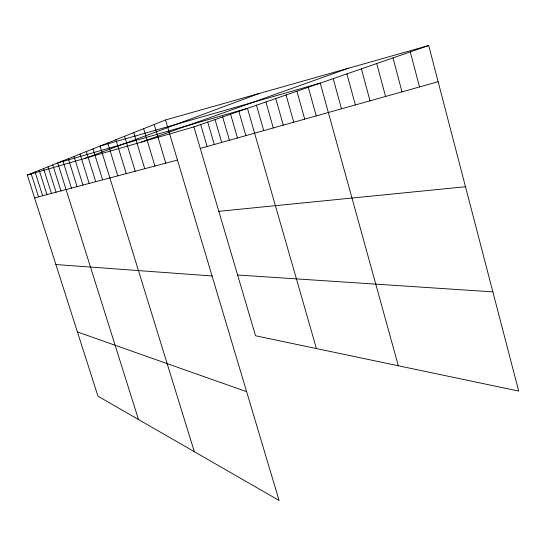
<?xml version="1.0" encoding="UTF-8"?>
<svg xmlns="http://www.w3.org/2000/svg" width="546" height="546" viewBox="0 0 546 546"><rect width="100%" height="100%" fill="white"/><g stroke="black" fill="none" stroke-linecap="round" stroke-linejoin="round"><path stroke-width="0.82" d="M165.506 119.984L279.095 500.477L97.959 396.191L27.3 175.054L165.506 119.984L428.706 45.523L518.7 391.072L255.535 335.763L193.926 126.904L428.706 45.523M84.726 158.463L258.981 93.537M141.325 142.103L348.225 68.291M27.3 175.054L193.926 126.904M200.28 148.423L438.138 81.729M34.596 197.884L177.464 160.053M218.83 211.316L465.485 186.732M237.612 275L492.861 291.871M55.89 264.53L212.073 275.976M77.43 331.948L246.608 391.666M31.108 173.539L38.541 196.84M43.53 168.591L51.413 193.434M39.216 170.311L46.936 194.615M35.074 171.963L42.649 195.755M52.764 164.912L60.968 190.902M48.048 166.789L56.081 192.192M68.318 158.715L77.068 186.636M62.886 160.879L71.444 188.124M138.507 419.533L57.705 162.94L247.468 108.34L316.421 348.56M80.03 154.047L89.182 183.429M74.024 156.436L82.972 185.074M86.35 151.529L95.721 181.702M194.315 451.672L100.054 146.069L320.229 83.122L398.327 365.772M93.018 148.874L102.614 179.873M115.889 139.756L126.249 173.614M107.739 143.004L117.827 175.846M124.556 136.302L135.203 171.246M133.79 132.623L144.738 168.721M143.646 128.699L154.914 166.025M154.19 124.495L165.8 163.145M200.696 124.556L207.146 146.499M215.042 119.581L221.703 142.417M207.726 122.12L214.285 144.499M222.652 116.946L229.429 140.254M238.848 111.329L245.857 135.647M230.576 114.196L237.469 137.995M265.895 101.952L273.287 127.955M256.477 105.221L263.738 130.631M275.75 98.539L283.278 125.15M286.077 94.963L293.748 122.215M296.908 91.209L304.723 119.137M308.278 87.264L316.243 115.909M333.203 78.624L341.489 108.831M346.901 73.874L355.364 104.941M361.384 68.857L370.024 100.826M376.726 63.541L385.551 96.471M392.997 57.896L402.02 91.858M410.292 51.904L419.512 86.951"/></g></svg>
